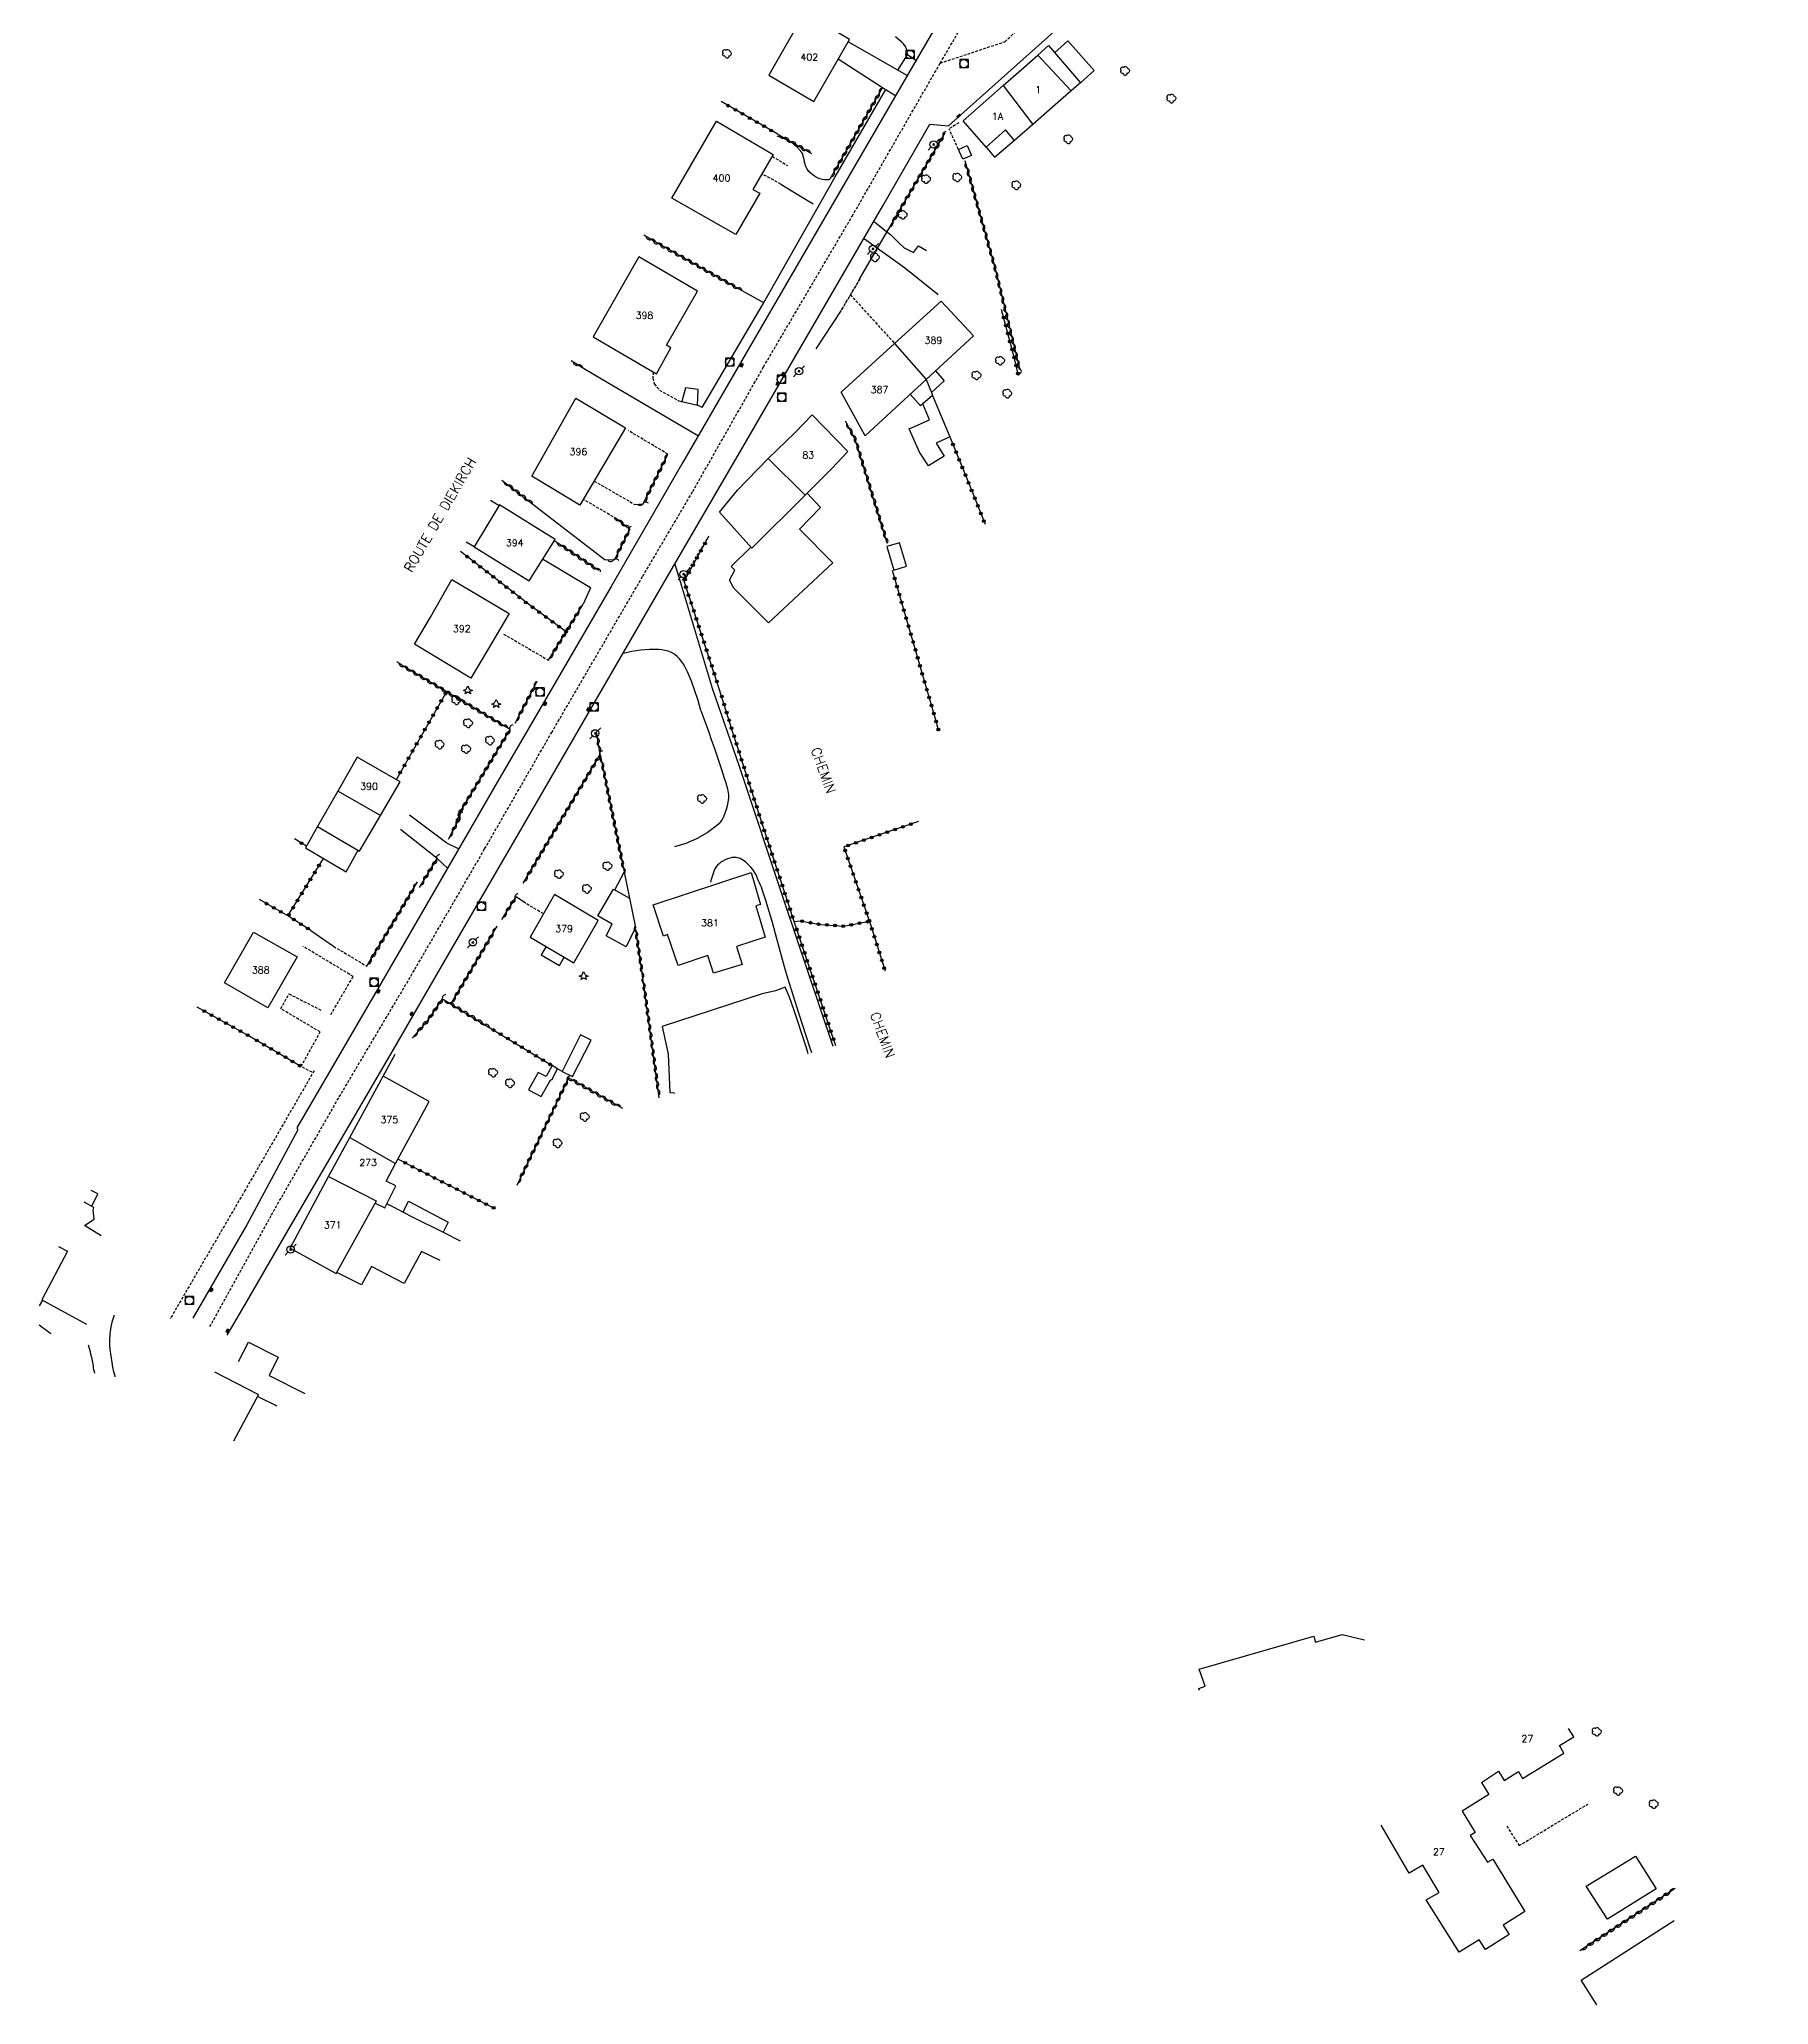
# Model space of a CAD drawing. Header units: millimetres. Extents: x 255000 to 256004, y 44053 to 45000.
# Drawn here: x 255000 to 255314, y 44060.2 to 44416.9 of the extents above; entities that cross this region are included whole.
import ezdxf
from ezdxf.enums import TextEntityAlignment as Align

# ---------------------------------------------------------------- set-up
doc = ezdxf.new("R2010")
doc.units = ezdxf.units.MM
doc.linetypes.add('DASHED', pattern=[0.75, 0.5, -0.25])
doc.layers.get('0').update_dxf_attribs({"linetype": 'CONTINUOUS'})
for name, color, linetype in [('W0001', 6, 'DASHED'), ('W0008', 7, 'CONTINUOUS'), ('W0014', 7, 'CONTINUOUS'), ('W0017', 7, 'CONTINUOUS'), ('W0101', 7, 'CONTINUOUS'), ('W0104', 1, 'CONTINUOUS'), ('W0105', 7, 'CONTINUOUS'), ('W0112', 1, 'DASHED'), ('W0300', 7, 'CONTINUOUS'), ('W0303', 7, 'CONTINUOUS'), ('W0310', 3, 'CONTINUOUS'), ('W0323', 7, 'CONTINUOUS'), ('W0333', 7, 'CONTINUOUS'), ('W0401', 7, 'CONTINUOUS'), ('W0420', 7, 'CONTINUOUS'), ('W0473', 7, 'CONTINUOUS'), ('W0989', 7, 'CONTINUOUS'), ('W0991', 7, 'CONTINUOUS'), ('W1102', 7, 'CONTINUOUS')]:
    doc.layers.add(name, color=color, linetype=linetype)
doc.styles.get("Standard").update_dxf_attribs({"font": 'romans.shx', "width": 0.85})

# ---------------------------------------------------------------- blocks, each defined once
blk = doc.blocks.new('T300')
for p, q in [((-0.8, 0.51), (-0.86, 0.34)), ((-0.86, 0.34), (-0.86, 0.17)), ((-0.86, 0.17), (-0.74, 0.06)), ((-0.69, 0.63), (-0.8, 0.51)), ((-0.8, -0.06), (-0.74, 0.06)), ((-0.74, 0.06), (-0.69, 0.11)), ((-0.57, 0.69), (-0.69, 0.63)), ((-0.46, 0.69), (-0.57, 0.69)), ((-0.29, 0.63), (-0.46, 0.69)), ((-0.29, 0.63), (-0.17, 0.74)), ((-0.23, 0.57), (-0.29, 0.63)), ((-0.17, 0.74), (-0.06, 0.8)), ((-0.06, 0.8), (0.06, 0.8)), ((0.06, 0.8), (0.23, 0.74)), ((0.23, 0.74), (0.34, 0.63)), ((0.34, 0.63), (0.4, 0.51)), ((0.46, 0.46), (0.34, 0.46)), ((0.4, 0.51), (0.4, 0.46)), ((0.57, 0.4), (0.46, 0.46)), ((0.57, 0.4), (0.69, 0.29)), ((0.69, 0.29), (0.74, 0.17)), ((0.74, 0.06), (0.69, -0.17)), ((0.74, 0.17), (0.74, 0.06)), ((-0.8, -0.17), (-0.8, -0.06)), ((-0.8, -0.23), (-0.8, -0.17)), ((-0.74, -0.34), (-0.8, -0.23)), ((-0.69, -0.4), (-0.74, -0.34)), ((-0.51, -0.46), (-0.69, -0.4)), ((-0.4, -0.46), (-0.51, -0.46)), ((-0.4, -0.46), (-0.34, -0.46)), ((-0.34, -0.46), (-0.34, -0.4)), ((-0.34, -0.51), (-0.34, -0.46)), ((-0.29, -0.63), (-0.34, -0.51)), ((-0.17, -0.74), (-0.29, -0.63)), ((-0.06, -0.8), (-0.17, -0.74)), ((0.06, -0.8), (-0.06, -0.8)), ((0.17, -0.74), (0.06, -0.8)), ((0.23, -0.69), (0.17, -0.74)), ((0.29, -0.46), (0.23, -0.46)), ((0.29, -0.63), (0.23, -0.69)), ((0.46, -0.4), (0.29, -0.46)), ((0.34, -0.51), (0.29, -0.63)), ((0.34, -0.51), (0.34, -0.46)), ((0.57, -0.34), (0.46, -0.4)), ((0.63, -0.29), (0.57, -0.34)), ((0.69, -0.17), (0.63, -0.29))]:
    blk.add_line(p, q)
blk = doc.blocks.new('T473')
for p, q in [((-0.166667, 0.166667), (0.166667, -0.166667)), ((-0.166667, -0.166667), (0.166667, 0.166667)), ((0.500001, 0.500001), (1.000002, 1.000002)), ((-1.000002, -1.000002), (-0.500001, -0.500001))]:
    blk.add_line(p, q)
blk.add_ellipse((0, 0), major_axis=(0.471405, 0.471405), ratio=1, start_param=5.4977871438, end_param=11.780972451)
blk = doc.blocks.new('T401')
for p, q in [((-0.3, 0.3), (0, 0.3)), ((-0.3, -0.25), (-0.3, 0.3)), ((-0.3, 0.15), (0, 0.15)), ((-0.3, 0), (0, 0)), ((0, 0.3), (0, -0.25)), ((-0.3, -0.15), (0, -0.15)), ((-0.3, -0.25), (-0.3, -0.3)), ((-0.3, -0.3), (0, -0.3)), ((0, -0.3), (0, -0.25))]:
    blk.add_line(p, q)
blk = doc.blocks.new('T303')
for p, q in [((-0.77, 0), (-0.28, 0.21)), ((-0.28, -0.21), (-0.77, 0)), ((-0.28, 0.21), (0, 0.83)), ((0, 0.83), (0.28, 0.21)), ((0.28, 0.21), (0.83, 0)), ((0.83, 0), (0.28, -0.21)), ((-0.49, -0.63), (-0.28, -0.21)), ((0, -0.35), (-0.49, -0.63)), ((0.56, -0.63), (0, -0.35)), ((0.28, -0.21), (0.56, -0.63))]:
    blk.add_line(p, q)
blk = doc.blocks.new('T420')
for p, q in [((0.75, 0.75), (-0.75, 0.75)), ((-0.75, 0.75), (-0.75, -0.75)), ((0.75, 0.75), (0.75, -0.75)), ((0.75, -0.75), (-0.75, -0.75))]:
    blk.add_line(p, q)
blk.add_ellipse((0, 0), major_axis=(-0.53, 0.53), ratio=1, start_param=3.926991, end_param=10.210176)
blk = doc.blocks.new('t323o')
at = {"color": 0, "linetype": 'Continuous'}
for radius in [0.25, 0.15]:
    blk.add_circle((0, 0), radius, dxfattribs=at)
blk = doc.blocks.new('t310o')
at = {"color": 0, "linetype": 'Continuous'}
for centre, start, end in [((-0.5, 0.38), 216.8699, 323.1304), ((0.5, -0.37), 36.8699, 143.1303)]:
    blk.add_arc(centre, 0.625, start, end, dxfattribs=at)

msp = doc.modelspace()

# ---------------------------------------------------------------- linework, layer by layer
at = {"layer": 'W0001'}
for points in [[(255163.56, 44412.59), (255177.44, 44436.38), (255188.15, 44454.97), (255200.54, 44476.42), (255212.92, 44497.76), (255226.45, 44521.21), (255243.06, 44549.86), (255261.57, 44581.94), (255274.77, 44604.39), (255286.69, 44625.33), (255298.18, 44645.02), (255311.62, 44667.44), (255313.96, 44671)], [(255163.56, 44412.59), (255175.27, 44416.47), (255186.4, 44426.9), (255196.38, 44437.69), (255209.61, 44453.98), (255221.29, 44469.86), (255234.08, 44490.05), (255251.64, 44516.98), (255265.26, 44537.62), (255277.17, 44554.7), (255286.76, 44564.56), (255296.61, 44566.04), (255306.99, 44562.3)], [(255030.98, 44183.28), (255042.14, 44203.55), (255054.46, 44224.98), (255068.18, 44248.13), (255080.85, 44269.99), (255093.03, 44291.13), (255109.56, 44319.48), (255118.63, 44334.85), (255131.48, 44357.46), (255131.48, 44357.47), (255147.58, 44384.83), (255163.56, 44412.59)]]:
    msp.add_lwpolyline(points, dxfattribs=at)
at = {"layer": 'W0008'}
for points in [[(255175.35, 44439.36), (255168.11, 44427.54), (255167.7, 44427.81), (255158.51, 44411.97), (255143.71, 44386.45), (255128.88, 44360.89), (255116.71, 44339.92), (255103.8, 44317.61), (255091.69, 44296.79), (255083.09, 44281.97), (255069.35, 44258.22), (255061.49, 44244.68), (255053.34, 44230.65), (255046.73, 44219.34)], [(255186.46, 44420.3), (255165.04, 44401.19)], [(255034.08, 44181.72), (255036.97, 44186.6), (255044.53, 44199.64), (255064.31, 44233.6), (255074.8, 44251.69), (255090.27, 44278.37), (255100.75, 44296.42), (255114.07, 44319.41), (255128.38, 44344.06), (255136.13, 44357.4), (255153.12, 44386.7), (255161.66, 44401.5), (255165.05, 44401.21)]]:
    msp.add_lwpolyline(points, dxfattribs=at)
at = {"layer": 'W0014'}
msp.add_lwpolyline([(255046.73, 44219.34), (255046.92, 44218.98), (255037.65, 44201.77), (255036.19, 44199.14), (255027.88, 44184.84)], dxfattribs=at)
at = {"layer": 'W0017'}
for points in [[(255157.53, 44410.35), (255146.85, 44416.46)], [(255157.59, 44414.07), (255157.59, 44414.19), (255157.59, 44414.32), (255157.58, 44414.44), (255157.56, 44414.57), (255157.52, 44414.82), (255157.47, 44415.08), (255157.4, 44415.33), (255157.3, 44415.57), (255157.1, 44415.86), (255156.85, 44416.13), (255156.59, 44416.37), (255156.33, 44416.6), (255155.43, 44417.39)], [(255145.05, 44413.35), (255153.1, 44408.19), (255155.43, 44406.7)], [(255159.1, 44413.07), (255157.59, 44414.07)], [(255143.54, 44391.52), (255143.43, 44391.47), (255143.31, 44391.43), (255143.19, 44391.41), (255143.07, 44391.4), (255142.61, 44391.41), (255142.16, 44391.46), (255141.71, 44391.58), (255141.28, 44391.75), (255140.71, 44392.08), (255140.19, 44392.48), (255139.73, 44392.95), (255139.34, 44393.47), (255139.2, 44393.72), (255139.09, 44393.99), (255139.01, 44394.26), (255138.94, 44394.53), (255138.89, 44394.8), (255138.83, 44395.08), (255138.77, 44395.35), (255138.7, 44395.62), (255138.65, 44395.8), (255138.61, 44395.99), (255138.56, 44396.18), (255138.46, 44396.35), (255137.54, 44397.37), (255136.47, 44398.23), (255135.26, 44398.88), (255133.96, 44399.33)], [(255134.64, 44390.62), (255137.86, 44388.64), (255140.52, 44387.06)], [(255151.63, 44383.78), (255153.22, 44382.51), (255154.6, 44381.45), (255155.93, 44380.1), (255157.02, 44379.08), (255158.71, 44378.23), (255159.6, 44379.43), (255161.04, 44378.58)], [(255163.21, 44370.53), (255157.08, 44375.42), (255149.79, 44380.63)], [(255100.09, 44317.34), (255091.38, 44322.56)], [(255122.19, 44299.09), (255116.42, 44318.44), (255115.42, 44321.62)], [(255120.11, 44295.1), (255119.61, 44296.89), (255119.03, 44298.67), (255118.38, 44300.42), (255117.66, 44302.14), (255117.45, 44302.61), (255117.22, 44303.08), (255116.97, 44303.53), (255116.67, 44303.96), (255116.25, 44304.45), (255115.8, 44304.9), (255115.3, 44305.31), (255114.75, 44305.64), (255114.18, 44305.87), (255113.59, 44306.02), (255112.99, 44306.1), (255112.39, 44306.15), (255110.78, 44306.17), (255109.17, 44306.06), (255107.58, 44305.82), (255106, 44305.46)], [(255144.11, 44234.1), (255144.05, 44234.29), (255135.21, 44260.54), (255127.13, 44284.95), (255122.19, 44299.09)], [(255120.11, 44295.1), (255120.59, 44293.79), (255121.06, 44292.48), (255121.52, 44291.17), (255121.98, 44289.86), (255122.49, 44288.41), (255123, 44286.96), (255123.5, 44285.5), (255123.96, 44284.04), (255124.3, 44283), (255124.64, 44281.96), (255124.93, 44280.9), (255125.11, 44279.82), (255125.12, 44279.48), (255125.1, 44279.14), (255125.06, 44278.81), (255125, 44278.48), (255124.86, 44277.8), (255124.7, 44277.12), (255124.48, 44276.45), (255124.2, 44275.8), (255123.95, 44275.35), (255123.66, 44274.91), (255123.34, 44274.51), (255122.96, 44274.15), (255121.22, 44272.88), (255119.34, 44271.81), (255117.36, 44270.97), (255115.29, 44270.36)], [(255076.23, 44269.96), (255073.98, 44271.02), (255067.22, 44276.09)], [(255074.17, 44266.43), (255072.25, 44268.25), (255065.58, 44273.53)], [(255140.23, 44232.96), (255139.95, 44233.8), (255137.9, 44240.17), (255135.91, 44246.55), (255135.31, 44248.56), (255134.75, 44250.57), (255134.2, 44252.59), (255133.66, 44254.6), (255133.11, 44256.62), (255132.53, 44258.63), (255131.91, 44260.63), (255131.24, 44262.61), (255131.09, 44263.01), (255130.92, 44263.41), (255130.74, 44263.8), (255130.57, 44264.19), (255130.4, 44264.59), (255130.25, 44265), (255130.07, 44265.41), (255129.86, 44265.79), (255129.53, 44266.25), (255129.17, 44266.69), (255128.78, 44267.1), (255128.36, 44267.48), (255128.11, 44267.7), (255127.84, 44267.9), (255127.56, 44268.08), (255127.25, 44268.22), (255126.9, 44268.34), (255126.54, 44268.41), (255126.17, 44268.44), (255125.8, 44268.42), (255125.35, 44268.33), (255124.92, 44268.19), (255124.5, 44268), (255124.1, 44267.78), (255123.75, 44267.55), (255123.41, 44267.3), (255123.11, 44267.01), (255122.83, 44266.69), (255122.64, 44266.38), (255122.5, 44266.04), (255122.38, 44265.7), (255122.26, 44265.36), (255122.14, 44265), (255122.03, 44264.64), (255121.93, 44264.28), (255121.83, 44263.92)], [(255088.26, 44260.15), (255086.56, 44261.29)], [(255013.79, 44174.15), (255013.75, 44174.28), (255013.55, 44175.1), (255013.37, 44175.93), (255013.21, 44176.76), (255013.08, 44177.55), (255012.96, 44178.33), (255012.87, 44179.12), (255012.82, 44179.92), (255012.81, 44180.34), (255012.81, 44180.76), (255012.82, 44181.17), (255012.84, 44181.59), (255012.87, 44182.01), (255012.91, 44182.42), (255012.96, 44182.84), (255013.03, 44183.25), (255013.14, 44183.81), (255013.28, 44184.36), (255013.46, 44184.89), (255013.66, 44185.42)], [(255010.08, 44174.82), (255010, 44175.12), (255009.93, 44175.45), (255009.87, 44175.78), (255009.82, 44176.11), (255009.77, 44176.44), (255009.71, 44176.77), (255009.65, 44177.1), (255009.58, 44177.43), (255009.44, 44178.06), (255009.28, 44178.68), (255009.11, 44179.31), (255008.94, 44179.93)]]:
    msp.add_lwpolyline(points, dxfattribs=at)
at = {"layer": 'W0101'}
for points in [[(255138.91, 44421.71), (255132.45, 44410.38), (255140.61, 44405.64), (255147.1, 44416.89), (255138.91, 44421.71)], [(255114.85, 44388.11), (255122.95, 44402.06), (255133.22, 44395.99), (255129.53, 44389.67), (255130.82, 44389.01), (255126.47, 44381.47), (255114.85, 44388.11)], [(255113.88, 44361.42), (255119.5, 44371.2), (255108.82, 44377.42), (255100.55, 44362.91), (255112.04, 44356.19), (255114.63, 44360.94), (255113.88, 44361.42)], [(255106.4, 44346.42), (255098.16, 44332.37), (255089.41, 44337.64), (255097.39, 44351.77), (255106.4, 44346.42)], [(255078.96, 44324.82), (255088.92, 44318.64), (255093.64, 44326.16), (255083.55, 44332.43), (255078.96, 44324.82)], [(255078.35, 44301), (255068.11, 44307.14), (255071, 44312.04), (255074.88, 44318.88), (255085.28, 44312.68), (255081.36, 44306.06)], [(255111.47, 44259.83), (255129.21, 44265.68), (255130.91, 44259.87), (255130.09, 44259.63), (255131.79, 44253.98), (255126.59, 44252.27), (255127.62, 44249.02), (255122.39, 44247.44), (255121.35, 44250.61), (255116, 44248.8), (255114.05, 44254.42), (255113.29, 44254.14)], [(255093.51, 44261.72), (255089.12, 44253.98), (255097.07, 44249.29), (255101.44, 44257.02)], [(255046.82, 44250.41), (255041.48, 44241.17), (255033.64, 44245.68), (255038.88, 44254.86)]]:
    msp.add_lwpolyline(points, close=True, dxfattribs=at)
for points in [[(255174.97, 44408.5), (255178.72, 44411.79), (255181.28, 44414.04)], [(255181.28, 44414.04), (255187.34, 44407.57)], [(255167.7, 44402.11), (255174.97, 44408.5)], [(255187.34, 44407.57), (255184.41, 44405.04), (255184.4, 44405.04), (255180.38, 44401.48)], [(255180.38, 44401.48), (255177.07, 44398.54), (255175.42, 44400.5), (255171.9, 44397.35), (255167.7, 44402.11)], [(255155.28, 44361.7), (255163.74, 44369.41), (255169.59, 44363.09), (255161.02, 44355.17)], [(255145.56, 44352.85), (255155.28, 44361.7)], [(255161.02, 44355.17), (255149.93, 44344.93), (255145.56, 44352.85)], [(255132.34, 44340.84), (255137.21, 44345.56), (255140.29, 44348.78), (255146.81, 44342.13), (255143.9, 44339), (255139.04, 44334.18), (255139.04, 44334.19)], [(255132.34, 44340.84), (255139.04, 44334.19)], [(255057.73, 44286.62), (255054.19, 44280.47)], [(255061.94, 44276.07), (255065.49, 44282.13), (255057.73, 44286.62)], [(255061.94, 44276.07), (255054.19, 44280.47)], [(255139.61, 44232.78), (255139.21, 44234.04), (255136.98, 44240.83), (255136.17, 44243.08), (255135.4, 44244.87), (255133.65, 44244.22), (255131.25, 44243.68), (255113.09, 44237.73), (255114.15, 44232.72), (255114.16, 44232.73), (255114.46, 44225.75), (255115.25, 44225.74), (255115.26, 44225.62)], [(255056.35, 44217.58), (255062.42, 44228.74)], [(255064.68, 44212.91), (255070.8, 44224.14), (255062.42, 44228.74)], [(255052.52, 44210.54), (255056.35, 44217.58)], [(255060.97, 44205.7), (255060.98, 44205.7), (255062.7, 44204.86), (255064.71, 44208.84), (255063, 44209.71), (255064.68, 44212.91)], [(255045.52, 44197.54), (255052.52, 44210.54)], [(255011.26, 44199.79), (255008.22, 44201.63), (255008.22, 44201.63), (255009.96, 44202.79), (255009.76, 44204.42), (255009.93, 44204.93), (255008.16, 44205.87)], [(255045.52, 44197.54), (255053.91, 44192.91), (255060.97, 44205.7)], [(255003.5, 44197.82), (255005.1, 44196.95), (255000.46, 44188.17), (255008.59, 44183.73), (255008.59, 44183.73)], [(255039.6, 44171), (255031.88, 44175.03)], [(255035.3, 44162.57), (255039.77, 44170.91), (255039.6, 44171)], [(255210.61, 44117.23), (255210.5, 44117.64), (255211.68, 44118.03), (255211.68, 44118.03), (255210.59, 44121.09), (255231.37, 44127.13), (255231.71, 44125.99), (255236.54, 44127.44), (255240.57, 44126.46)], [(255265.95, 44100.92), (255268.53, 44102.57), (255269.29, 44101.3), (255276.74, 44105.88), (255275.96, 44107.24), (255278.58, 44108.86), (255277.62, 44110.37)], [(255261.8, 44100.55), (255263.13, 44098.37), (255258.3, 44095.35), (255260.7, 44091.47), (255259.77, 44090.95), (255259.79, 44090.95), (255262.94, 44086.08), (255263.88, 44086.64), (255269.71, 44077.16), (255265.73, 44074.64), (255266.82, 44072.95), (255262.56, 44070.25), (255261.41, 44071.98), (255257.74, 44069.77), (255251.78, 44079.23), (255254.12, 44080.61), (255251.18, 44085.54), (255251.17, 44085.53), (255248.7, 44084.1)], [(255264.93, 44102.61), (255265.95, 44100.92)], [(255248.7, 44084.1), (255243.58, 44092.78)]]:
    msp.add_lwpolyline(points, dxfattribs=at)
at = {"layer": 'W0104'}
for points in [[(255181.28, 44414.04), (255183.23, 44415.76)], [(255183.23, 44415.76), (255189.04, 44409.03), (255187.34, 44407.57)], [(255189.04, 44409.03), (255191.48, 44411.25), (255186.7, 44416.66), (255184.33, 44414.48)], [(255171.9, 44397.35), (255173.43, 44395.55), (255177.02, 44398.59)], [(255162.69, 44356.72), (255164.27, 44354.94), (255161.95, 44352.82), (255162.18, 44352.29), (255159.97, 44350.39), (255158.12, 44352.5)], [(255161.02, 44355.17), (255161.95, 44352.82)], [(255162.18, 44352.29), (255165.31, 44344.75), (255162.81, 44343.63), (255164.28, 44341.27), (255161.42, 44339.48), (255159.77, 44341.97), (255157.91, 44346.19), (255161.61, 44347.86), (255160.42, 44350.77)], [(255123.51, 44331.12), (255126.75, 44335.09), (255132.34, 44340.84)], [(255081.92, 44333.3), (255083.48, 44332.32)], [(255139.04, 44334.19), (255129.35, 44324.58), (255123.51, 44331.12)], [(255139.39, 44334.53), (255141.8, 44331.93), (255138.02, 44328), (255144.09, 44321.9), (255132.38, 44311.03), (255126.11, 44317.31), (255125.3, 44318.75), (255126.29, 44320.54), (255125.58, 44321.23), (255129.2, 44324.75)], [(255078.96, 44324.82), (255077.5, 44325.67)], [(255054.19, 44280.47), (255050.5, 44274.06), (255058.14, 44269.59), (255061.94, 44276.07)], [(255050.5, 44274.06), (255048.34, 44270.17), (255055.73, 44265.81), (255057.89, 44269.74)], [(255104.46, 44262.53), (255106.2, 44265.75), (255107.15, 44261.02)], [(255092, 44252.28), (255091.1, 44250.73), (255094.45, 44248.81), (255095.28, 44250.34)], [(255062.42, 44228.74), (255064.59, 44232.75)], [(255009.51, 44205.15), (255010.62, 44207.4), (255009.4, 44208.01)], [(255063.08, 44205.6), (255063.44, 44205.4), (255063.44, 44205.42), (255066.05, 44204.06), (255067.03, 44206.04), (255074.23, 44202.26), (255073.34, 44200.4), (255076.43, 44198.84)], [(255066.05, 44204.06), (255067.68, 44203.24), (255073.34, 44200.4)], [(255072.79, 44195.27), (255069.36, 44196.94), (255066.23, 44191.13), (255060.31, 44194.19), (255058.47, 44190.84), (255054.02, 44193.1)], [(255000.6, 44188.1), (255000, 44187.04)], [(255000, 44183.64), (255002.1, 44182.06), (255002.1, 44182.06)], [(255036.17, 44176.97), (255036.17, 44176.97), (255037.96, 44180.46), (255043.35, 44177.72), (255041.73, 44174.43), (255048.21, 44171.16)], [(255043.16, 44168.84), (255039.63, 44170.63)], [(255261.8, 44100.55), (255264.93, 44102.61)], [(255279.9, 44064.67), (255296.8, 44075.53)], [(255282.76, 44060.23), (255282.76, 44060.23), (255282.76, 44060.23), (255282.76, 44060.23), (255279.9, 44064.67), (255279.9, 44064.67)]]:
    msp.add_lwpolyline(points, dxfattribs=at)
for points in [[(255167.65, 44395.13), (255166.87, 44396.93), (255168.43, 44397.61), (255169.21, 44395.81)], [(255153.84, 44324.85), (255155.13, 44320.58), (255157.43, 44321.27), (255156.14, 44325.54)], [(255101.41, 44257.81), (255104.24, 44262.65), (255107.15, 44261.02), (255108.22, 44255.73), (255106.57, 44252.22), (255102.9, 44254.22), (255104.01, 44256.33)], [(255098.26, 44236.25), (255094.91, 44229.61), (255096.81, 44228.65), (255100.16, 44235.29)], [(255090.55, 44229.41), (255088.82, 44226.26), (255091.1, 44225.04), (255092.86, 44228.15), (255093.04, 44228.07), (255094.09, 44230.07), (255093.08, 44230.67), (255092.03, 44228.66)], [(255293.51, 44081.25), (255284.68, 44075.76), (255280.8, 44081.74), (255289.8, 44087.21), (255293.51, 44081.25)]]:
    msp.add_lwpolyline(points, close=True, dxfattribs=at)
at = {"layer": 'W0105'}
for points in [[(255116.63, 44351.19), (255119.49, 44350.54), (255119.6, 44353.34), (255117.3, 44353.67)], [(255117.3, 44353.67), (255116.63, 44351.19)]]:
    msp.add_lwpolyline(points, dxfattribs=at)
at = {"layer": 'W0112'}
for points in [[(255166.87, 44396.93), (255165.18, 44400.58)], [(255166.96, 44401.73), (255165.19, 44400.73)], [(255133.04, 44395.68), (255135.86, 44394)], [(255134.64, 44390.62), (255131.18, 44392.49)], [(255148.97, 44373.49), (255145.54, 44367.66)], [(255145.66, 44367.81), (255149.07, 44373.51)], [(255147.24, 44370.55), (255155.28, 44361.7)], [(255111.47, 44356.52), (255111.36, 44355.44), (255111.64, 44354.36), (255112.6, 44353.23), (255116.12, 44351.31), (255116.63, 44351.19)], [(255114.12, 44341.62), (255106.94, 44345.9)], [(255100.73, 44336.75), (255108.1, 44332.5)], [(255104.82, 44329.88), (255098.78, 44333.43)], [(255116.77, 44318.73), (255121.58, 44326.82)], [(255084.3, 44308.97), (255092.46, 44304.22)], [(255091.52, 44258.2), (255088.26, 44260.15)], [(255052.92, 44239.91), (255056.99, 44246.83), (255047.97, 44252.25)], [(255053.42, 44252.31), (255059.49, 44248.68)], [(255049.53, 44229.44), (255049.53, 44229.44), (255047.51, 44230.51), (255050.99, 44236.76), (255043.82, 44241), (255045.32, 44243.68), (255051.28, 44240.64)], [(255049.88, 44229.69), (255037.38, 44208.06), (255023.77, 44184.72)], [(255266.41, 44092.66), (255268.65, 44089.09), (255281.1, 44096.62)]]:
    msp.add_lwpolyline(points, dxfattribs=at)
at = {"layer": 'W0310'}
for points in [[(255153.1, 44408.19), (255143.54, 44391.52)], [(255133.93, 44399.77), (255140.17, 44396.19)], [(255154.2, 44382.49), (255164.46, 44399.94)], [(255168.02, 44394.94), (255173.53, 44375.32), (255177.98, 44356.9)], [(255127.08, 44371.57), (255110.95, 44380.63), (255109.73, 44381.35)], [(255099.09, 44357), (255096.53, 44358.55)], [(255153.95, 44325.49), (255148.14, 44344.29), (255146.38, 44347.63)], [(255108.1, 44332.5), (255109.65, 44332.63), (255114.12, 44341.62)], [(255084, 44336.9), (255089.36, 44332.74)], [(255104.82, 44329.88), (255107.2, 44328.01), (255104.34, 44322.37), (255102.7, 44322.44)], [(255101.55, 44320.53), (255093.59, 44325.84)], [(255092.46, 44304.22), (255098.74, 44314.41)], [(255075.97, 44275.98), (255085.47, 44291.68), (255066.17, 44303.09), (255064.92, 44303.94)], [(255086.39, 44292.82), (255090.41, 44300.4)], [(255101.85, 44287.12), (255101.14, 44291.32)], [(255087.85, 44263.74), (255101.85, 44287.12)], [(255101.85, 44287.12), (255106.18, 44265.83)], [(255074.28, 44271.78), (255076.43, 44275.82)], [(255069, 44262.99), (255072.25, 44268.25)], [(255059.49, 44248.68), (255068.67, 44264.01)], [(255083.96, 44257.19), (255086.56, 44261.29)], [(255074.74, 44241.83), (255083.14, 44255.99)], [(255109.64, 44246.1), (255108.27, 44255.43)], [(255112.55, 44224.82), (255109.64, 44246.1)], [(255067.69, 44235.62), (255070.52, 44238.87), (255073.22, 44242.76), (255081.2, 44237.9)], [(255105.91, 44222.87), (255096.09, 44228.43), (255086.71, 44208.92)], [(255296.97, 44081.29), (255279.69, 44069.99)]]:
    msp.add_lwpolyline(points, dxfattribs=at)
at = {"layer": 'W0323'}
for points in [[(255133.93, 44399.77), (255123.78, 44405.62)], [(255177.75, 44355.87), (255177.09, 44358.73), (255174.69, 44367.86)], [(255165.31, 44344.75), (255169.17, 44335.25), (255171.71, 44328.91)], [(255123.44, 44299.05), (255117.06, 44318.56), (255121.57, 44326.74)], [(255095.65, 44309.4), (255088.79, 44314.37), (255079.29, 44321.78), (255076.49, 44323.93)], [(255163.31, 44291.35), (255162.62, 44293.76), (255154.88, 44320.49)], [(255073.92, 44298.51), (255064.79, 44282.54)], [(255137.03, 44256.8), (255131.33, 44274.22), (255125.99, 44290.9), (255123.44, 44299.05)], [(255048.51, 44270.47), (255046.32, 44271.8)], [(255159.63, 44274.95), (255146.08, 44270.33), (255150.9, 44256.28), (255153.56, 44247.83)], [(255049.31, 44255.17), (255045.15, 44257.83), (255051.57, 44268.26)], [(255045.15, 44257.83), (255039.95, 44260.79)], [(255137.03, 44256.8), (255138.11, 44256.94), (255141.74, 44256.27), (255146.08, 44255.97), (255150.71, 44256.84)], [(255144.6, 44234.25), (255144.07, 44235.82), (255137.03, 44256.8)], [(255038.21, 44235.96), (255028.65, 44241.27)], [(255047.51, 44230.51), (255038.21, 44235.96)], [(255081.2, 44237.9), (255093.08, 44230.67)], [(255094.91, 44229.61), (255094.09, 44230.07)], [(255082.52, 44204.81), (255074.39, 44208.92), (255065.09, 44213.67)]]:
    msp.add_lwpolyline(points, dxfattribs=at)
at = {"layer": 'W0333'}
for points in [[(255155.87, 44411.3), (255157.59, 44414.07)], [(255120.34, 44350.07), (255131.21, 44368.58), (255144.47, 44391.94), (255153.66, 44407.83)], [(255148.97, 44373.49), (255154.2, 44382.49)], [(255131.52, 44369.11), (255127.08, 44371.57)], [(255145.54, 44367.66), (255140.96, 44360.75)], [(255119.7, 44344.86), (255102.04, 44355.21), (255099.09, 44357)], [(255120.34, 44350.07), (255119.49, 44350.54)], [(255089.36, 44332.74), (255102.7, 44322.44)], [(255100.09, 44317.34), (255098.74, 44314.41)], [(255049.31, 44255.17), (255053.42, 44252.31)]]:
    msp.add_lwpolyline(points, dxfattribs=at)
at = {"layer": 'W1102'}
for points in [[(255174.97, 44408.5), (255180.38, 44401.48)], [(255155.28, 44361.7), (255161.02, 44355.17)], [(255056.35, 44217.58), (255064.68, 44212.91)], [(255052.52, 44210.54), (255061.15, 44206.1), (255060.97, 44205.7)]]:
    msp.add_lwpolyline(points, dxfattribs=at)

# ---------------------------------------------------------------- block references
at = {"layer": 'W0300'}
for p in [(255124.88, 44414.29), (255197.15, 44411.17), (255205.57, 44406.15), (255186.84, 44398.77), (255161.02, 44391.52), (255166.68, 44391.83), (255177.41, 44390.4), (255156.78, 44385.05), (255151.75, 44377.3), (255174.46, 44358.56), (255170.18, 44355.9), (255175.77, 44352.59), (255075.77, 44296.94), (255077.89, 44292.77), (255072.72, 44288.91), (255081.85, 44289.63), (255077.53, 44288.08), (255120.37, 44279.04), (255094.37, 44265.39), (255103.19, 44266.84), (255099.45, 44262.72), (255082.44, 44229.36), (255085.49, 44227.44), (255099.08, 44221.34), (255094.13, 44216.54), (255282.79, 44109.74), (255286.66, 44098.99), (255293.12, 44096.61)]:
    msp.add_blockref('T300', p, dxfattribs=at)
at = {"layer": 'W0303'}
for p in [(255077.79, 44298.75), (255082.94, 44296.28), (255098.81, 44246.89)]:
    msp.add_blockref('T303', p, dxfattribs=at)
at = {"layer": 'W0310'}
for p, rotation in [((255152.5, 44407.13), 240.1700525725181), ((255150.26, 44403.23), 240.1700525725181), ((255151.01, 44404.53), 240.1700525725181), ((255151.75, 44405.83), 240.1700525725181), ((255148.02, 44399.33), 240.1700525725181), ((255148.77, 44400.63), 240.1700525725181), ((255149.51, 44401.93), 240.1700525725181), ((255164.08, 44399.3), 59.55310721738139), ((255135.23, 44399.02), 330.1652732442291), ((255136.53, 44398.28), 330.1652732442291), ((255137.83, 44397.53), 330.1652732442291), ((255139.14, 44396.78), 330.1652732442291), ((255146.53, 44396.72), 240.1700525725181), ((255147.27, 44398.02), 240.1700525725181), ((255162.56, 44396.71), 59.55310721738139), ((255163.32, 44398), 59.55310721738139), ((255144.29, 44392.82), 240.1700525725181), ((255145.04, 44394.12), 240.1700525725181), ((255145.78, 44395.42), 240.1700525725181), ((255160.28, 44392.83), 59.55310721738139), ((255161.04, 44394.12), 59.55310721738139), ((255161.8, 44395.42), 59.55310721738139), ((255168.42, 44393.49), 285.6870737428972), ((255168.83, 44392.05), 285.6870737428972), ((255158, 44388.95), 59.55310721738139), ((255158.76, 44390.24), 59.55310721738139), ((255159.52, 44391.54), 59.55310721738139), ((255169.23, 44390.61), 285.6870737428972), ((255169.64, 44389.16), 285.6870737428972), ((255155.72, 44385.07), 59.55310721738139), ((255156.48, 44386.37), 59.55310721738139), ((255157.24, 44387.66), 59.55310721738139), ((255170.04, 44387.72), 285.6870737428972), ((255170.45, 44386.27), 285.6870737428972), ((255170.86, 44384.83), 285.6870737428972), ((255154.96, 44383.78), 59.55310721738139), ((255171.26, 44383.38), 285.6870737428972), ((255171.67, 44381.94), 285.6870737428972), ((255111.02, 44380.59), 150.6936873989048), ((255112.33, 44379.85), 150.6936873989048), ((255113.64, 44379.12), 150.6936873989048), ((255114.94, 44378.38), 150.6936873989048), ((255172.07, 44380.5), 285.6870737428972), ((255172.48, 44379.05), 285.6870737428972), ((255172.88, 44377.61), 285.6870737428972), ((255116.25, 44377.65), 150.6936873989048), ((255117.56, 44376.91), 150.6936873989048), ((255118.87, 44376.18), 150.6936873989048), ((255120.18, 44375.45), 150.6936873989048), ((255121.48, 44374.71), 150.6936873989048), ((255173.29, 44376.16), 285.6870737428972), ((255173.67, 44374.71), 283.5908468150461), ((255122.79, 44373.98), 150.6936873989048), ((255124.1, 44373.24), 150.6936873989048), ((255125.41, 44372.51), 150.6936873989048), ((255126.72, 44371.77), 150.6936873989048), ((255174.03, 44373.26), 283.5908468150461), ((255174.38, 44371.8), 283.5908468150461), ((255174.73, 44370.34), 283.5908468150461), ((255175.08, 44368.88), 283.5908468150461), ((255175.44, 44367.42), 283.5908468150461), ((255175.79, 44365.97), 283.5908468150461), ((255176.14, 44364.51), 283.5908468150461), ((255176.49, 44363.05), 283.5908468150461), ((255176.85, 44361.59), 283.5908468150461), ((255177.2, 44360.13), 283.5908468150461), ((255097.82, 44357.78), 148.767665205367), ((255177.55, 44358.68), 283.5908468150461), ((255177.9, 44357.22), 283.5908468150461), ((255147.08, 44346.3), 117.8539039730824), ((255147.78, 44344.98), 117.8539039730824), ((255148.36, 44343.6), 107.1598736279647), ((255148.8, 44342.17), 107.1598736279647), ((255112.96, 44339.29), 63.57265427669311), ((255113.63, 44340.64), 63.57265427669311), ((255149.24, 44340.73), 107.1598736279647), ((255149.68, 44339.3), 107.1598736279647), ((255085.19, 44335.98), 322.1539569666314), ((255086.37, 44335.06), 322.1539569666314), ((255110.96, 44335.26), 63.57265427669311), ((255111.63, 44336.61), 63.57265427669311), ((255112.29, 44337.95), 63.57265427669311), ((255150.13, 44337.87), 107.1598736279647), ((255150.57, 44336.43), 107.1598736279647), ((255151.01, 44335), 107.1598736279647), ((255087.56, 44334.14), 322.1539569666314), ((255088.74, 44333.22), 322.1539569666314), ((255109.59, 44332.62), 4.500453869780031), ((255110.29, 44333.92), 63.57265427669311), ((255151.46, 44333.57), 107.1598736279647), ((255151.9, 44332.14), 107.1598736279647), ((255105.21, 44329.57), 321.9277141868155), ((255106.39, 44328.65), 321.9277141868155), ((255152.34, 44330.7), 107.1598736279647), ((255152.78, 44329.27), 107.1598736279647), ((255153.23, 44327.84), 107.1598736279647), ((255094.84, 44325.01), 146.2634126842023), ((255105.63, 44324.92), 243.0867981557326), ((255106.31, 44326.26), 243.0867981557326), ((255106.99, 44327.59), 243.0867981557326), ((255153.67, 44326.4), 107.1598736279647), ((255096.09, 44324.18), 146.2634126842023), ((255097.33, 44323.34), 146.2634126842023), ((255098.58, 44322.51), 146.2634126842023), ((255099.83, 44321.68), 146.2634126842023), ((255101.08, 44320.84), 146.2634126842023), ((255104.2, 44322.38), 177.4482136278972), ((255104.95, 44323.58), 243.0867981557326), ((255096.4, 44310.6), 58.34169362757432), ((255097.18, 44311.88), 58.34169362757432), ((255097.97, 44313.16), 58.34169362757432), ((255094.03, 44306.77), 58.34169362757432), ((255094.82, 44308.05), 58.34169362757432), ((255095.61, 44309.33), 58.34169362757432), ((255066.16, 44303.09), 145.7251536093925), ((255093.25, 44305.5), 58.34169362757432), ((255067.45, 44302.33), 149.4293735896714), ((255068.74, 44301.57), 149.4293735896714), ((255070.04, 44300.8), 149.4293735896714), ((255071.33, 44300.04), 149.4293735896714), ((255089.91, 44299.44), 62.06142734143812), ((255072.62, 44299.28), 149.4293735896714), ((255073.91, 44298.51), 149.4293735896714), ((255075.2, 44297.75), 149.4293735896714), ((255076.49, 44296.99), 149.4293735896714), ((255077.78, 44296.23), 149.4293735896714), ((255088.5, 44296.79), 62.06142734143812), ((255089.2, 44298.12), 62.06142734143812), ((255079.08, 44295.46), 149.4293735896714), ((255080.37, 44294.7), 149.4293735896714), ((255081.66, 44293.94), 149.4293735896714), ((255082.95, 44293.17), 149.4293735896714), ((255084.24, 44292.41), 149.4293735896714), ((255087.09, 44294.14), 62.06142734143812), ((255087.8, 44295.47), 62.06142734143812), ((255083.89, 44289.06), 58.82851907015765), ((255084.66, 44290.34), 58.82851907015765), ((255085.44, 44291.62), 58.82851907015765), ((255101.35, 44290.08), 99.66807903652231), ((255101.6, 44288.6), 99.66807903652231), ((255081.56, 44285.21), 58.82851907015765), ((255082.33, 44286.49), 58.82851907015765), ((255083.11, 44287.77), 58.82851907015765), ((255100.95, 44285.62), 59.08492051226121), ((255101.72, 44286.9), 59.08492051226121), ((255102.15, 44285.65), 281.4852622564572), ((255079.23, 44281.36), 58.82851907015765), ((255080, 44282.64), 58.82851907015765), ((255080.78, 44283.92), 58.82851907015765), ((255098.64, 44281.76), 59.08492051226121), ((255099.41, 44283.04), 59.08492051226121), ((255100.18, 44284.33), 59.08492051226121), ((255102.45, 44284.18), 281.4852622564572), ((255102.75, 44282.71), 281.4852622564572), ((255077.67, 44278.79), 58.82851907015765), ((255078.45, 44280.07), 58.82851907015765), ((255096.33, 44277.89), 59.08492051226121), ((255097.1, 44279.18), 59.08492051226121), ((255097.87, 44280.47), 59.08492051226121), ((255103.05, 44281.24), 281.4852622564572), ((255103.34, 44279.77), 281.4852622564572), ((255103.64, 44278.3), 281.4852622564572), ((255075.69, 44274.43), 62.08646931247097), ((255076.12, 44276.22), 58.82851907015765), ((255076.39, 44275.75), 62.08646931247097), ((255076.9, 44277.51), 58.82851907015765), ((255094.79, 44275.32), 59.08492051226121), ((255095.56, 44276.61), 59.08492051226121), ((255103.94, 44276.83), 281.4852622564572), ((255104.24, 44275.36), 281.4852622564572), ((255074.99, 44273.1), 62.08646931247097), ((255092.47, 44271.46), 59.08492051226121), ((255093.24, 44272.75), 59.08492051226121), ((255094.02, 44274.03), 59.08492051226121), ((255104.54, 44273.89), 281.4852622564572), ((255104.84, 44272.42), 281.4852622564572), ((255105.14, 44270.95), 281.4852622564572), ((255072.15, 44268.09), 58.26191588384011), ((255090.16, 44267.6), 59.08492051226121), ((255090.93, 44268.89), 59.08492051226121), ((255091.7, 44270.17), 59.08492051226121), ((255105.44, 44269.48), 281.4852622564572), ((255105.73, 44268.01), 281.4852622564572), ((255069.79, 44264.27), 58.26191588384011), ((255070.58, 44265.54), 58.26191588384011), ((255071.37, 44266.82), 58.26191588384011), ((255088.62, 44265.03), 59.08492051226121), ((255089.39, 44266.31), 59.08492051226121), ((255106.03, 44266.54), 281.4852622564572), ((255066.43, 44260.27), 59.08464817013386), ((255067.2, 44261.55), 59.08464817013386), ((255067.97, 44262.84), 59.08464817013386), ((255086.37, 44260.99), 57.59402356754951), ((255064.12, 44256.4), 59.08464817013386), ((255064.89, 44257.69), 59.08464817013386), ((255065.66, 44258.98), 59.08464817013386), ((255084.77, 44258.46), 57.59402356754951), ((255085.57, 44259.73), 57.59402356754951), ((255062.58, 44253.83), 59.08464817013386), ((255063.35, 44255.12), 59.08464817013386), ((255081.63, 44253.44), 59.31739255951245), ((255082.39, 44254.73), 59.31739255951245), ((255108.33, 44255), 98.39715956660982), ((255108.55, 44253.52), 98.39715956660982), ((255060.26, 44249.97), 59.08464817013386), ((255061.04, 44251.26), 59.08464817013386), ((255061.81, 44252.54), 59.08464817013386), ((255079.33, 44249.57), 59.31739255951245), ((255080.1, 44250.86), 59.31739255951245), ((255080.86, 44252.15), 59.31739255951245), ((255108.77, 44252.04), 98.39715956660982), ((255108.99, 44250.55), 98.39715956660982), ((255077.04, 44245.7), 59.31739255951245), ((255077.8, 44246.99), 59.31739255951245), ((255078.57, 44248.28), 59.31739255951245), ((255109.21, 44249.07), 98.39715956660982), ((255109.43, 44247.58), 98.39715956660982), ((255073.2, 44242.72), 55.26275380453641), ((255075.5, 44243.12), 59.31739255951245), ((255076.27, 44244.41), 59.31739255951245), ((255109.71, 44245.63), 97.78628331237289), ((255109.91, 44244.14), 97.78628331237289), ((255110.12, 44242.66), 97.78628331237289), ((255070.63, 44239.02), 55.26275380453641), ((255071.49, 44240.26), 55.26275380453641), ((255072.34, 44241.49), 55.26275380453641), ((255074.47, 44242), 328.6754078077949), ((255075.75, 44241.22), 328.6754078077949), ((255077.03, 44240.44), 328.6754078077949), ((255078.31, 44239.66), 328.6754078077949), ((255079.59, 44238.88), 328.6754078077949), ((255110.32, 44241.17), 97.78628331237289), ((255110.52, 44239.68), 97.78628331237289), ((255068.68, 44236.75), 48.83159609619511), ((255069.66, 44237.88), 48.83159609619511), ((255080.87, 44238.1), 328.6754078077949), ((255110.73, 44238.2), 97.78628331237289), ((255110.93, 44236.71), 97.78628331237289), ((255111.13, 44235.23), 97.78628331237289), ((255111.34, 44233.74), 97.78628331237289), ((255111.54, 44232.25), 97.78628331237289), ((255095.81, 44227.85), 244.3410704955767), ((255111.74, 44230.77), 97.78628331237289), ((255111.94, 44229.28), 97.78628331237289), ((255094.51, 44225.15), 244.3410704955767), ((255095.16, 44226.5), 244.3410704955767), ((255096.83, 44228.01), 150.4536215098561), ((255098.14, 44227.27), 150.4536215098561), ((255099.44, 44226.53), 150.4536215098561), ((255100.75, 44225.79), 150.4536215098561), ((255102.05, 44225.05), 150.4536215098561), ((255112.15, 44227.79), 97.78628331237289), ((255112.35, 44226.31), 97.78628331237289), ((255092.56, 44221.09), 244.3410704955767), ((255093.21, 44222.44), 244.3410704955767), ((255093.86, 44223.8), 244.3410704955767), ((255103.36, 44224.31), 150.4536215098561), ((255104.66, 44223.57), 150.4536215098561), ((255091.26, 44218.39), 244.3410704955767), ((255091.91, 44219.74), 244.3410704955767), ((255089.31, 44214.33), 244.3410704955767), ((255089.96, 44215.68), 244.3410704955767), ((255090.61, 44217.04), 244.3410704955767), ((255087.36, 44210.28), 244.3410704955767), ((255088.01, 44211.63), 244.3410704955767), ((255088.66, 44212.98), 244.3410704955767), ((255293.5, 44079.02), 213.18128113808), ((255294.76, 44079.84), 213.18128113808), ((255296.01, 44080.66), 213.18128113808), ((255287.22, 44074.91), 213.18128113808), ((255288.48, 44075.73), 213.18128113808), ((255289.73, 44076.55), 213.18128113808), ((255290.99, 44077.37), 213.18128113808), ((255292.25, 44078.2), 213.18128113808), ((255282.2, 44071.63), 213.18128113808), ((255283.46, 44072.45), 213.18128113808), ((255284.71, 44073.27), 213.18128113808), ((255285.97, 44074.09), 213.18128113808), ((255280.95, 44070.81), 213.18128113808)]:
    msp.add_blockref('t310o', p, dxfattribs=dict(at, rotation=rotation))
at = {"layer": 'W0323'}
for p, rotation in [((255125.07, 44404.87), 150.0624661107157), ((255126.37, 44404.12), 150.0624661107157), ((255127.67, 44403.37), 150.0624661107157), ((255128.97, 44402.62), 150.0624661107157), ((255130.27, 44401.87), 150.0624661107157), ((255131.57, 44401.13), 150.0624661107157), ((255132.87, 44400.38), 150.0624661107157), ((255175.07, 44366.41), 104.720704328707), ((255175.45, 44364.96), 104.720704328707), ((255175.83, 44363.51), 104.720704328707), ((255176.21, 44362.06), 104.720704328707), ((255176.6, 44360.61), 104.720704328707), ((255176.98, 44359.16), 104.720704328707), ((255177.33, 44357.7), 103.0858182456046), ((255177.67, 44356.24), 103.0858182456046), ((255165.87, 44343.36), 292.1240034311078), ((255166.44, 44341.97), 292.1240034311078), ((255167, 44340.58), 292.1240034311078), ((255167.57, 44339.19), 292.1240034311078), ((255168.13, 44337.81), 292.1240034311078), ((255168.7, 44336.42), 292.1240034311078), ((255169.26, 44335.03), 291.8408355703539), ((255169.82, 44333.63), 291.8408355703539), ((255170.38, 44332.24), 291.8408355703539), ((255170.94, 44330.85), 291.8408355703539), ((255171.49, 44329.46), 291.8408355703539), ((255120.85, 44325.43), 61.09842563729445), ((255077.68, 44323.02), 142.4739518324536), ((255078.87, 44322.1), 142.4739518324536), ((255118.67, 44321.49), 61.09842563729445), ((255119.4, 44322.8), 61.09842563729445), ((255120.12, 44324.11), 61.09842563729445), ((255080.06, 44321.18), 142.0269322474495), ((255081.24, 44320.26), 142.0269322474495), ((255082.42, 44319.34), 142.0269322474495), ((255083.61, 44318.41), 142.0269322474495), ((255117.22, 44318.86), 61.09842563729445), ((255117.95, 44320.17), 61.09842563729445), ((255155.29, 44319.05), 106.153496514296), ((255084.79, 44317.49), 142.0269322474495), ((255085.97, 44316.57), 142.0269322474495), ((255087.15, 44315.64), 142.0269322474495), ((255088.34, 44314.72), 142.0269322474495), ((255117.41, 44317.46), 108.1224872614465), ((255117.88, 44316.04), 108.1224872614465), ((255118.35, 44314.61), 108.1224872614465), ((255155.71, 44317.61), 106.153496514296), ((255156.13, 44316.17), 106.153496514296), ((255156.55, 44314.73), 106.153496514296), ((255089.54, 44313.83), 144.1276488982628), ((255090.75, 44312.95), 144.1276488982628), ((255091.97, 44312.07), 144.1276488982628), ((255093.18, 44311.19), 144.1276488982628), ((255118.81, 44313.18), 108.1224872614465), ((255119.28, 44311.76), 108.1224872614465), ((255156.96, 44313.29), 106.153496514296), ((255157.38, 44311.85), 106.153496514296), ((255094.4, 44310.31), 144.1276488982628), ((255095.62, 44309.43), 144.1276488982628), ((255119.75, 44310.33), 108.1224872614465), ((255120.21, 44308.91), 108.1224872614465), ((255120.68, 44307.48), 108.1224872614465), ((255157.8, 44310.41), 106.153496514296), ((255158.21, 44308.97), 106.153496514296), ((255158.63, 44307.53), 106.153496514296), ((255121.15, 44306.06), 108.1224872614465), ((255121.61, 44304.63), 108.1224872614465), ((255159.05, 44306.09), 106.153496514296), ((255159.47, 44304.64), 106.153496514296), ((255122.08, 44303.21), 108.1224872614465), ((255122.55, 44301.78), 108.1224872614465), ((255123.01, 44300.35), 108.1224872614465), ((255159.88, 44303.2), 106.153496514296), ((255160.3, 44301.76), 106.153496514296), ((255160.72, 44300.32), 106.153496514296), ((255072.98, 44296.86), 240.2323252541985), ((255073.73, 44298.16), 240.2323252541985), ((255123.89, 44297.62), 107.3740371327667), ((255161.14, 44298.88), 106.153496514296), ((255161.55, 44297.44), 106.153496514296), ((255070.75, 44292.95), 240.2323252541985), ((255071.49, 44294.26), 240.2323252541985), ((255072.24, 44295.56), 240.2323252541985), ((255124.34, 44296.19), 107.3740371327667), ((255124.78, 44294.75), 107.3740371327667), ((255125.23, 44293.32), 107.3740371327667), ((255161.97, 44296), 106.153496514296), ((255162.39, 44294.56), 106.153496514296), ((255162.8, 44293.12), 105.9229049189751), ((255069.26, 44290.35), 240.2323252541985), ((255070, 44291.65), 240.2323252541985), ((255125.68, 44291.89), 107.3740371327667), ((255126.13, 44290.46), 107.7509051321297), ((255163.21, 44291.67), 105.9229049189751), ((255067.02, 44286.44), 240.2323252541985), ((255067.77, 44287.75), 240.2323252541985), ((255068.51, 44289.05), 240.2323252541985), ((255126.59, 44289.03), 107.7509051321297), ((255127.05, 44287.6), 107.7509051321297), ((255127.5, 44286.17), 107.7509051321297), ((255065.53, 44283.84), 240.2323252541985), ((255066.28, 44285.14), 240.2323252541985), ((255127.96, 44284.75), 107.7509051321297), ((255128.42, 44283.32), 107.7509051321297), ((255128.88, 44281.89), 107.7509051321297), ((255129.33, 44280.46), 107.7509051321297), ((255129.79, 44279.03), 107.7509051321297), ((255130.25, 44277.6), 107.7509051321297), ((255130.7, 44276.17), 107.7509051321297), ((255131.16, 44274.75), 107.7509051321297), ((255131.62, 44273.32), 108.1078190048533), ((255132.09, 44271.89), 108.1078190048533), ((255149.69, 44271.56), 198.8203511942898), ((255151.11, 44272.04), 198.8203511942898), ((255152.53, 44272.53), 198.8203511942898), ((255153.95, 44273.01), 198.8203511942898), ((255155.37, 44273.5), 198.8203511942898), ((255156.79, 44273.98), 198.8203511942898), ((255158.21, 44274.46), 198.8203511942898), ((255047.6, 44271.02), 148.7418873429803), ((255132.56, 44270.47), 108.1078190048533), ((255133.02, 44269.04), 108.1078190048533), ((255146.3, 44269.68), 288.9461234638141), ((255146.79, 44268.26), 288.9461234638141), ((255146.85, 44270.59), 198.8203511942898), ((255148.27, 44271.08), 198.8203511942898), ((255049.21, 44264.43), 58.41945917392886), ((255050, 44265.71), 58.41945917392886), ((255050.78, 44266.99), 58.41945917392886), ((255133.49, 44267.62), 108.1078190048533), ((255133.96, 44266.19), 108.1078190048533), ((255134.42, 44264.77), 108.1078190048533), ((255147.28, 44266.84), 288.9461234638141), ((255147.77, 44265.43), 288.9461234638141), ((255046.86, 44260.6), 58.41945917392886), ((255047.64, 44261.87), 58.41945917392886), ((255048.43, 44263.15), 58.41945917392886), ((255134.89, 44263.34), 108.1078190048533), ((255135.35, 44261.91), 108.1078190048533), ((255148.25, 44264.01), 288.9461234638141), ((255148.74, 44262.59), 288.9461234638141), ((255149.23, 44261.17), 288.9461234638141), ((255041.25, 44260.05), 150.311273464548), ((255042.56, 44259.31), 150.311273464548), ((255043.86, 44258.56), 150.311273464548), ((255045.28, 44258.04), 58.41945917392886), ((255046.07, 44259.32), 58.41945917392886), ((255046.2, 44257.15), 147.3604038845379), ((255135.82, 44260.49), 108.1078190048533), ((255136.29, 44259.06), 108.1078190048533), ((255136.75, 44257.64), 108.1078190048533), ((255149.71, 44259.75), 288.9461234638141), ((255150.2, 44258.33), 288.9461234638141), ((255047.47, 44256.34), 147.3604038845379), ((255048.73, 44255.53), 147.3604038845379), ((255137.5, 44255.38), 108.5651234834541), ((255137.98, 44253.96), 108.5651234834541), ((255138.51, 44256.87), 349.613179413051), ((255139.99, 44256.59), 349.613179413051), ((255141.46, 44256.32), 349.613179413051), ((255142.95, 44256.19), 355.9697024898917), ((255144.45, 44256.08), 355.9697024898917), ((255145.95, 44255.98), 355.9697024898917), ((255147.42, 44256.22), 10.65922417831358), ((255148.9, 44256.5), 10.65922417831358), ((255150.37, 44256.78), 10.65922417831358), ((255150.69, 44256.91), 288.9461234638141), ((255151.15, 44255.49), 287.4329331120508), ((255151.6, 44254.06), 287.4329331120508), ((255138.46, 44252.53), 108.5651234834541), ((255138.94, 44251.11), 108.5651234834541), ((255152.05, 44252.63), 287.4329331120508), ((255152.5, 44251.19), 287.4329331120508), ((255139.41, 44249.69), 108.5651234834541), ((255139.89, 44248.27), 108.5651234834541), ((255140.37, 44246.85), 108.5651234834541), ((255152.95, 44249.76), 287.4329331120508), ((255153.4, 44248.33), 287.4329331120508), ((255140.85, 44245.42), 108.5651234834541), ((255141.33, 44244), 108.5651234834541), ((255029.96, 44240.55), 150.9471025546368), ((255031.28, 44239.82), 150.9471025546368), ((255141.8, 44242.58), 108.5651234834541), ((255142.28, 44241.16), 108.5651234834541), ((255142.76, 44239.74), 108.5651234834541), ((255032.59, 44239.09), 150.9471025546368), ((255033.9, 44238.36), 150.9471025546368), ((255035.21, 44237.63), 150.9471025546368), ((255036.52, 44236.9), 150.9471025546368), ((255037.83, 44236.17), 150.9471025546368), ((255082.48, 44237.12), 328.6497315855653), ((255083.76, 44236.34), 328.6497315855653), ((255143.24, 44238.31), 108.5651234834541), ((255143.71, 44236.89), 108.5651234834541), ((255039.51, 44235.2), 149.6199248277941), ((255040.8, 44234.44), 149.6199248277941), ((255042.1, 44233.69), 149.6199248277941), ((255043.39, 44232.93), 149.6199248277941), ((255044.69, 44232.17), 149.6199248277941), ((255085.04, 44235.56), 328.6497315855653), ((255086.33, 44234.78), 328.6497315855653), ((255087.61, 44234), 328.6497315855653), ((255088.89, 44233.22), 328.6497315855653), ((255090.17, 44232.44), 328.6497315855653), ((255144.19, 44235.47), 108.5811858194926), ((255045.98, 44231.41), 149.6199248277941), ((255047.27, 44230.65), 149.6199248277941), ((255091.45, 44231.66), 328.6497315855653), ((255092.73, 44230.88), 328.6497315855653), ((255066.43, 44212.99), 152.9634499012325), ((255067.77, 44212.3), 152.9634499012325), ((255069.1, 44211.62), 152.9634499012325), ((255070.44, 44210.94), 152.9634499012325), ((255071.77, 44210.26), 152.9634499012325), ((255073.11, 44209.58), 152.9634499012325), ((255074.45, 44208.89), 153.1882541014585), ((255075.78, 44208.22), 153.1882541014585), ((255077.12, 44207.54), 153.1882541014585), ((255078.46, 44206.86), 153.1882541014585), ((255079.8, 44206.19), 153.1882541014585), ((255081.14, 44205.51), 153.1882541014585), ((255082.48, 44204.83), 153.1882541014585)]:
    msp.add_blockref('t323o', p, dxfattribs=dict(at, rotation=rotation))
at = {"layer": 'W0401'}
for p, rotation in [((255166.82, 44403.12), 131.7449543917137), ((255127.4, 44357.81), 149.886756449968), ((255134.15, 44354.39), 329.8424813425351), ((255135.12, 44356.11), 329.8424813425351), ((255091.72, 44296.33), 149.8473325980787), ((255099.79, 44295.23), 329.8564046831582), ((255061.46, 44244.14), 149.8416635410676), ((255067.71, 44239.98), 329.8816149113847), ((255031.1, 44189.98), 149.8126079163383), ((255034.3, 44182.47), 329.9802769939456)]:
    msp.add_blockref('T401', p, dxfattribs=dict(at, rotation=rotation))
at = {"layer": 'W0420'}
for p in [(255158.05, 44414.16), (255167.86, 44412.48), (255125.35, 44358.32), (255134.73, 44355.21), (255134.79, 44351.96), (255090.88, 44298.44), (255100.7, 44295.76), (255080.24, 44259.54), (255060.76, 44245.78), (255027.23, 44188.03)]:
    msp.add_blockref('T420', p, dxfattribs=at)
at = {"layer": 'W0473'}
for p in [(255162.36, 44397.81), (255151.35, 44378.88), (255137.92, 44356.68), (255116.97, 44319.83), (255100.93, 44290.95), (255078.72, 44253.04), (255045.63, 44197.27)]:
    msp.add_blockref('T473', p, dxfattribs=at)

# ---------------------------------------------------------------- texts
at = {"layer": 'W0989'}
for s, rotation, p in [('ROUTE DE DIEKIRCH', 59.9409, (255067.62, 44320.02)), ('CHEMIN', 290.0734, (255140.04, 44288.02)), ('CHEMIN', 290.0734, (255150.78, 44240))]:
    msp.add_text(s, height=1.75, rotation=rotation, dxfattribs=at).set_placement(p)
msp.add_text('273', height=1.25, dxfattribs=at).set_placement((255059.7, 44213.07), align=Align.MIDDLE_CENTER)
at = {"layer": 'W0991'}
for s, p in [('402', (255139.79, 44413.68)), ('1', (255181.35, 44407.76)), ('1A', (255173.95, 44402.93)), ('400', (255123.86, 44391.76)), ('398', (255109.87, 44366.81)), ('389', (255162.33, 44362.29)), ('387', (255152.54, 44353.32)), ('396', (255097.88, 44342.07)), ('83', (255139.6, 44341.48)), ('394', (255086.32, 44325.53)), ('392', (255076.7, 44309.94)), ('390', (255059.86, 44281.35)), ('379', (255095.28, 44255.5)), ('381', (255121.76, 44256.56)), ('388', (255040.2, 44248.02)), ('375', (255063.55, 44220.83)), ('371', (255053.27, 44201.72)), ('27', (255270.15, 44108.49)), ('27', (255254.08, 44087.97))]:
    msp.add_text(s, height=1.25, dxfattribs=at).set_placement(p, align=Align.MIDDLE_CENTER)

doc.saveas('drawing.dxf')
